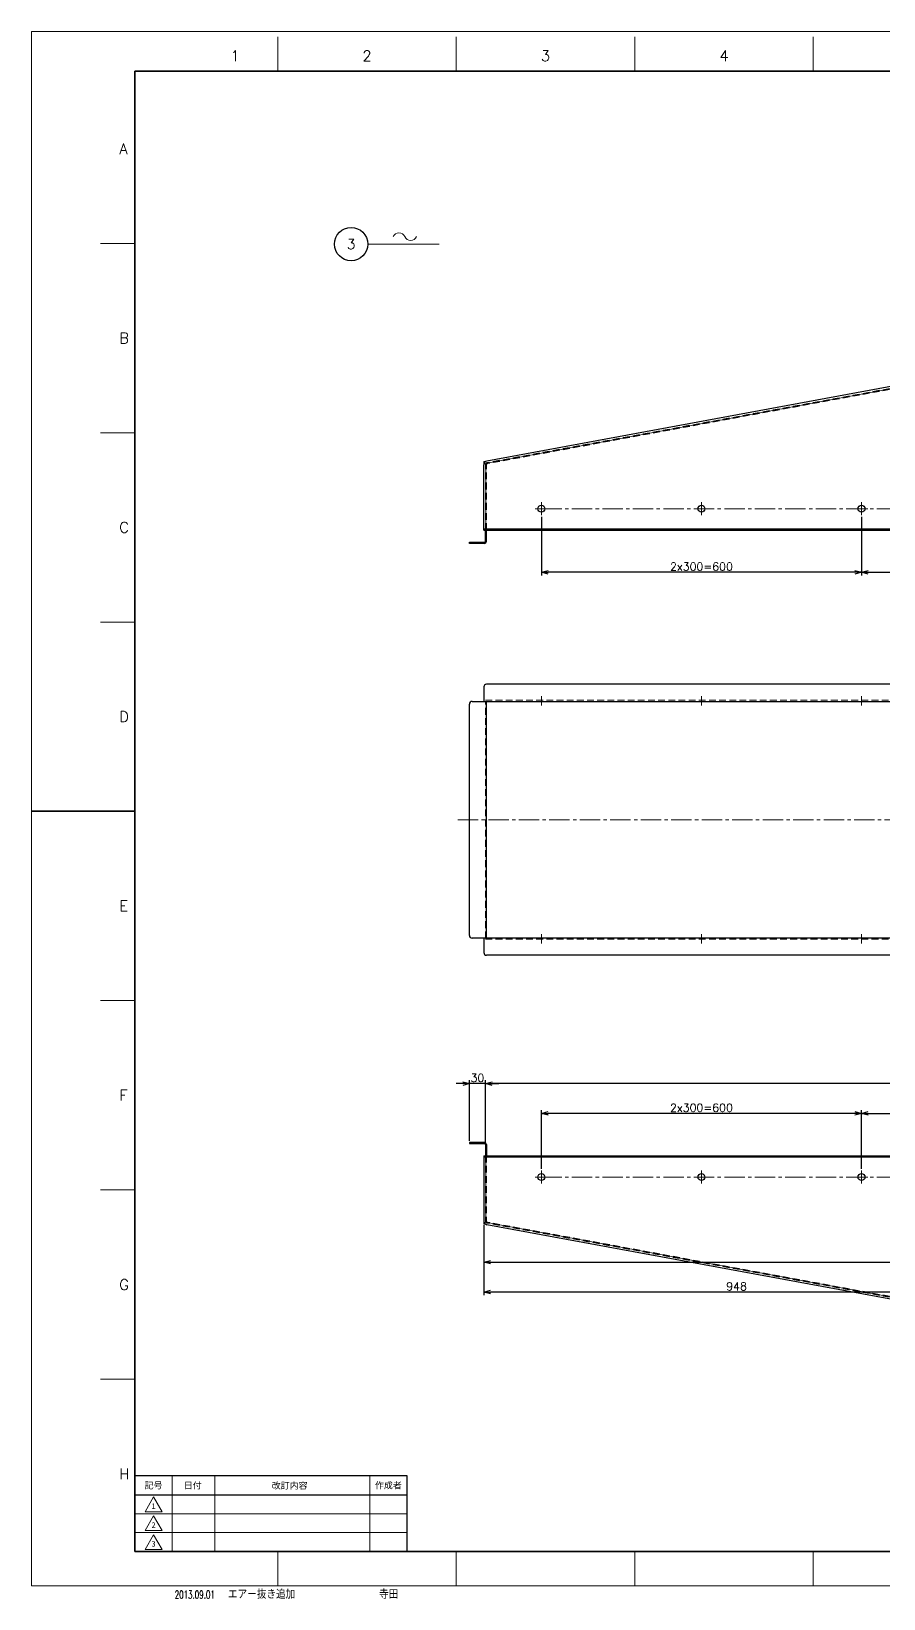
# Model space of a CAD drawing. Header units: millimetres. Extents: x 0 to 4141, y -24 to 2915.
# Drawn here: x 0 to 1598, y -24 to 2915 of the extents above; entities that cross this region are included whole.
import ezdxf
from ezdxf import colors
from ezdxf.entities.mleader import LeaderData, LeaderLine
from ezdxf.enums import TextEntityAlignment as Align
from ezdxf.math import Vec2, Vec3

# ---------------------------------------------------------------- set-up
doc = ezdxf.new("R2010")
doc.units = ezdxf.units.MM
doc.header["$LTSCALE"] = 2
doc.header["$PDMODE"] = 99
doc.header["$PDSIZE"] = 1
doc.linetypes.add('CENTER2', pattern=[28.575, 19.05, -3.175, 3.175, -3.175])
doc.linetypes.add('HIDDEN', pattern=[9.525, 6.35, -3.175])
for name, color, linetype, lineweight in [('04_HIDDEN', 2, 'HIDDEN', 13), ('05_CENTER', 4, 'CENTER2', 13), ('08_DIM', 3, 'Continuous', 13), ('90_FRAME', 5, 'Continuous', 35)]:
    doc.layers.add(name, color=color, linetype=linetype, lineweight=lineweight)
doc.layers.add('10_DRAFT', color=8, linetype='Continuous', lineweight=0, plot=False)
doc.layers.add('91_BLANK', color=5, linetype='Continuous', lineweight=0, plot=False)
doc.styles.add('KSS_TXT', font='txt.shx', dxfattribs={"bigfont": 'extfont2.shx'})
doc.styles.add('MS_G', font='MS Gothic.ttf')
doc.styles.get("Standard").update_dxf_attribs({"font": 'txt.shx', "bigfont": 'extfont2.shx'})
doc.styles.add('表題用', font='MS PGothic.ttf')
doc.dimstyles.new('KSS_DIM', dxfattribs={"dimscale": 5, "dimtxt": 3, "dimasz": 2.5, "dimexe": 1.25, "dimexo": 0.625, "dimtad": 1, "dimdsep": 46, "dimtxsty": 'KSS_TXT', "dimblk": 'OPEN30', "dimcen": 0, "dimazin": 2, "dimtfac": 0.75, "dimtmove": 0, "dimatfit": 3, "dimldrblk": 'OPEN30', "dimfxl": 1.25, "dimtolj": 1, "dimarcsym": 0})

# ---------------------------------------------------------------- blocks, each defined once
blk = doc.blocks.new('AM_BALLOON1')
at = {"transparency": 16777216}
blk.add_circle((0, 0), 5, dxfattribs=at)
blk.add_attdef('B_NUMBER', text='', height=3, dxfattribs=at).set_placement((0, 0), align=Align.MIDDLE_CENTER)
blk = doc.blocks.new('_OPEN')
at = {"color": 0, "linetype": 'ByBlock'}
for p, q in [((-1, 0.17), (0, 0)), ((0, 0), (-1, -0.17)), ((0, 0), (-1, 0))]:
    blk.add_line(p, q, dxfattribs=at)
blk = doc.blocks.new('p1ba05')
for centre, start, end in [((-2.95, 0.29), 24.2276, 155.5758), ((0, 1.62), 204.2276, 335.5758)]:
    blk.add_arc(centre, 1.62, start, end)
blk = doc.blocks.new('_Open30')
at = {"color": 0, "linetype": 'ByBlock', "lineweight": -2}
for p, q in [((-1, 0.27), (0, 0)), ((0, 0), (-1, -0.27)), ((0, 0), (-1, 0))]:
    blk.add_line(p, q, dxfattribs=at)
blk = doc.blocks.new('*D153')
at = {"layer": '08_DIM', "color": 0, "lineweight": -2, "transparency": 16777216}
for p, q in [((1556.2, 781.6), (1556.2, 891.9)), ((1568.7, 885.7), (2143.7, 885.7)), ((2156.2, 781.6), (2156.2, 891.9))]:
    blk.add_line(p, q, dxfattribs=at)
at = {"layer": 'Defpoints', "color": 0, "transparency": 16777216}
for p in [(2156.2, 885.7), (1556.2, 778.5), (2156.2, 778.5)]:
    blk.add_point(p, dxfattribs=at)
at = {"layer": '08_DIM', "color": 0, "lineweight": -2, "transparency": 16777216, "xscale": 12.5, "yscale": 12.5, "zscale": 12.5, "rotation": 180}
blk.add_blockref('_Open30', (1556.2, 885.7), dxfattribs=at)
at = {"layer": '08_DIM', "color": 0, "lineweight": -2, "transparency": 16777216, "xscale": 12.5, "yscale": 12.5, "zscale": 12.5}
blk.add_blockref('_Open30', (2156.2, 885.7), dxfattribs=at)
at = {"layer": '08_DIM', "color": 0, "transparency": 16777216, "insert": (1856.2, 896.3), "char_height": 15, "attachment_point": 5, "style": 'KSS_TXT'}
blk.add_mtext('\\A1;600', dxfattribs=at)
blk = doc.blocks.new('*D155')
at = {"layer": '08_DIM', "color": 0, "lineweight": -2, "transparency": 16777216}
for p, q in [((956.2, 781.6), (956.2, 891.9)), ((1543.7, 885.7), (968.7, 885.7)), ((1556.2, 781.6), (1556.2, 891.9))]:
    blk.add_line(p, q, dxfattribs=at)
at = {"layer": 'Defpoints', "color": 0, "transparency": 16777216}
for p in [(956.2, 885.7), (956.2, 778.5), (1556.2, 778.5)]:
    blk.add_point(p, dxfattribs=at)
at = {"layer": '08_DIM', "color": 0, "lineweight": -2, "transparency": 16777216, "xscale": 12.5, "yscale": 12.5, "zscale": 12.5, "rotation": 180}
blk.add_blockref('_Open30', (956.2, 885.7), dxfattribs=at)
at = {"layer": '08_DIM', "color": 0, "lineweight": -2, "transparency": 16777216, "xscale": 12.5, "yscale": 12.5, "zscale": 12.5}
blk.add_blockref('_Open30', (1556.2, 885.7), dxfattribs=at)
at = {"layer": '08_DIM', "color": 0, "transparency": 16777216, "insert": (1256.2, 896.3), "char_height": 15, "attachment_point": 5, "style": 'KSS_TXT'}
blk.add_mtext('\\A1;2x300=600', dxfattribs=at)
blk = doc.blocks.new('*D159')
at = {"layer": '08_DIM', "color": 0, "lineweight": -2, "transparency": 16777216}
for p, q in [((851.2, 830.6), (851.2, 947.9)), ((2848.7, 941.6), (863.7, 941.6)), ((2861.2, 830.6), (2861.2, 947.9))]:
    blk.add_line(p, q, dxfattribs=at)
at = {"layer": 'Defpoints', "color": 0, "transparency": 16777216}
for p in [(851.2, 941.6), (851.2, 827.4), (2861.2, 827.4)]:
    blk.add_point(p, dxfattribs=at)
at = {"layer": '08_DIM', "color": 0, "lineweight": -2, "transparency": 16777216, "xscale": 12.5, "yscale": 12.5, "zscale": 12.5, "rotation": 180}
blk.add_blockref('_Open30', (851.2, 941.6), dxfattribs=at)
at = {"layer": '08_DIM', "color": 0, "lineweight": -2, "transparency": 16777216, "xscale": 12.5, "yscale": 12.5, "zscale": 12.5}
blk.add_blockref('_Open30', (2861.2, 941.6), dxfattribs=at)
at = {"layer": '08_DIM', "color": 0, "transparency": 16777216, "insert": (1856.2, 952.3), "char_height": 15, "attachment_point": 5, "style": 'KSS_TXT'}
blk.add_mtext('\\A1;2010', dxfattribs=at)
blk = doc.blocks.new('*D160')
at = {"layer": '08_DIM', "color": 0, "lineweight": -2, "transparency": 16777216}
for p, q in [((808.7, 941.6), (796.2, 941.6)), ((821.2, 834.6), (821.2, 947.9)), ((851.2, 941.6), (821.2, 941.6)), ((851.2, 830.6), (851.2, 947.9)), ((863.7, 941.6), (876.2, 941.6))]:
    blk.add_line(p, q, dxfattribs=at)
at = {"layer": 'Defpoints', "color": 0, "transparency": 16777216}
for p in [(821.2, 941.6), (821.2, 831.4), (851.2, 827.4)]:
    blk.add_point(p, dxfattribs=at)
at = {"layer": '08_DIM', "color": 0, "lineweight": -2, "transparency": 16777216, "xscale": 12.5, "yscale": 12.5, "zscale": 12.5}
blk.add_blockref('_Open30', (821.2, 941.6), dxfattribs=at)
at = {"layer": '08_DIM', "color": 0, "lineweight": -2, "transparency": 16777216, "xscale": 12.5, "yscale": 12.5, "zscale": 12.5, "rotation": 180}
blk.add_blockref('_Open30', (851.2, 941.6), dxfattribs=at)
at = {"layer": '08_DIM', "color": 0, "transparency": 16777216, "insert": (836.2, 952.3), "char_height": 15, "attachment_point": 5, "style": 'KSS_TXT'}
blk.add_mtext('\\A1;30', dxfattribs=at)
blk = doc.blocks.new('*D162')
at = {"layer": '08_DIM', "color": 0, "lineweight": -2, "transparency": 16777216}
for p, q in [((848.2, 675), (848.2, 544.7)), ((1783.3, 550.9), (860.7, 550.9)), ((1795.8, 506.6), (1795.8, 557.2))]:
    blk.add_line(p, q, dxfattribs=at)
at = {"layer": 'Defpoints', "color": 0, "transparency": 16777216}
for p in [(848.2, 678.1), (848.2, 550.9), (1795.8, 503.4)]:
    blk.add_point(p, dxfattribs=at)
at = {"layer": '08_DIM', "color": 0, "lineweight": -2, "transparency": 16777216, "xscale": 12.5, "yscale": 12.5, "zscale": 12.5, "rotation": 180}
blk.add_blockref('_Open30', (848.2, 550.9), dxfattribs=at)
at = {"layer": '08_DIM', "color": 0, "lineweight": -2, "transparency": 16777216, "xscale": 12.5, "yscale": 12.5, "zscale": 12.5}
blk.add_blockref('_Open30', (1795.8, 550.9), dxfattribs=at)
at = {"layer": '08_DIM', "color": 0, "transparency": 16777216, "insert": (1322, 561.5), "char_height": 15, "attachment_point": 5, "style": 'KSS_TXT'}
blk.add_mtext('\\A1;948', dxfattribs=at)
blk = doc.blocks.new('*D163')
at = {"layer": '08_DIM', "color": 0, "lineweight": -2, "transparency": 16777216}
for p, q in [((848.2, 676.1), (848.2, 600.5)), ((2864.2, 675), (2864.2, 600.5)), ((860.7, 606.8), (2851.7, 606.8))]:
    blk.add_line(p, q, dxfattribs=at)
at = {"layer": 'Defpoints', "color": 0, "transparency": 16777216}
for p in [(848.2, 679.2), (2864.2, 678.1), (2864.2, 606.8)]:
    blk.add_point(p, dxfattribs=at)
at = {"layer": '08_DIM', "color": 0, "lineweight": -2, "transparency": 16777216, "xscale": 12.5, "yscale": 12.5, "zscale": 12.5, "rotation": 180}
blk.add_blockref('_Open30', (848.2, 606.8), dxfattribs=at)
at = {"layer": '08_DIM', "color": 0, "lineweight": -2, "transparency": 16777216, "xscale": 12.5, "yscale": 12.5, "zscale": 12.5}
blk.add_blockref('_Open30', (2864.2, 606.8), dxfattribs=at)
at = {"layer": '08_DIM', "color": 0, "transparency": 16777216, "insert": (1856.2, 617.4), "char_height": 15, "attachment_point": 5, "style": 'KSS_TXT'}
blk.add_mtext('\\A1;2016', dxfattribs=at)
blk = doc.blocks.new('*D176')
at = {"layer": '08_DIM', "color": 0, "lineweight": -2, "transparency": 16777216}
for p, q in [((1556.2, 2004.4), (1556.2, 1894.1)), ((2156.2, 2004.4), (2156.2, 1894.1)), ((1568.7, 1900.4), (2143.7, 1900.4))]:
    blk.add_line(p, q, dxfattribs=at)
at = {"layer": 'Defpoints', "color": 0, "transparency": 16777216}
for p in [(1556.2, 2007.5), (2156.2, 2007.5), (2156.2, 1900.4)]:
    blk.add_point(p, dxfattribs=at)
at = {"layer": '08_DIM', "color": 0, "lineweight": -2, "transparency": 16777216, "xscale": 12.5, "yscale": 12.5, "zscale": 12.5, "rotation": 180}
blk.add_blockref('_Open30', (1556.2, 1900.4), dxfattribs=at)
at = {"layer": '08_DIM', "color": 0, "lineweight": -2, "transparency": 16777216, "xscale": 12.5, "yscale": 12.5, "zscale": 12.5}
blk.add_blockref('_Open30', (2156.2, 1900.4), dxfattribs=at)
at = {"layer": '08_DIM', "color": 0, "transparency": 16777216, "insert": (1856.2, 1911), "char_height": 15, "attachment_point": 5, "style": 'KSS_TXT'}
blk.add_mtext('\\A1;600', dxfattribs=at)
blk = doc.blocks.new('*D178')
at = {"layer": '08_DIM', "color": 0, "lineweight": -2, "transparency": 16777216}
for p, q in [((956.2, 2004.4), (956.2, 1894.1)), ((1556.2, 2004.4), (1556.2, 1894.1)), ((1543.7, 1900.4), (968.7, 1900.4))]:
    blk.add_line(p, q, dxfattribs=at)
at = {"layer": 'Defpoints', "color": 0, "transparency": 16777216}
for p in [(956.2, 2007.5), (1556.2, 2007.5), (956.2, 1900.4)]:
    blk.add_point(p, dxfattribs=at)
at = {"layer": '08_DIM', "color": 0, "lineweight": -2, "transparency": 16777216, "xscale": 12.5, "yscale": 12.5, "zscale": 12.5, "rotation": 180}
blk.add_blockref('_Open30', (956.2, 1900.4), dxfattribs=at)
at = {"layer": '08_DIM', "color": 0, "lineweight": -2, "transparency": 16777216, "xscale": 12.5, "yscale": 12.5, "zscale": 12.5}
blk.add_blockref('_Open30', (1556.2, 1900.4), dxfattribs=at)
at = {"layer": '08_DIM', "color": 0, "transparency": 16777216, "insert": (1256.2, 1911), "char_height": 15, "attachment_point": 5, "style": 'KSS_TXT'}
blk.add_mtext('\\A1;2x300=600', dxfattribs=at)

msp = doc.modelspace()

# ---------------------------------------------------------------- linework, layer by layer
at = {"color": 0}
for p, q in [((1795.218, 2282.456), (853.944, 2108.958)), ((848.213, 1979.572), (848.213, 2102.074)), ((848.213, 1981.572), (2864.213, 1981.572)), ((848.213, 1979.572), (2864.213, 1979.572)), ((851.213, 1958.572), (851.213, 1979.572)), ((853.213, 1958.572), (853.213, 1979.572)), ((821.213, 1954.572), (821.213, 1956.572)), ((821.213, 1956.572), (849.213, 1956.572)), ((849.213, 1954.572), (821.213, 1954.572)), ((848.213, 1685.28), (848.213, 1658.28)), ((2859.213, 1690.28), (853.213, 1690.28)), ((821.213, 1219.28), (821.213, 1653.28)), ((826.213, 1658.28), (2886.213, 1658.28)), ((853.213, 1214.28), (853.213, 1658.28)), ((2886.213, 1214.28), (826.213, 1214.28)), ((848.213, 1214.28), (848.213, 1187.28)), ((2859.213, 1182.28), (853.213, 1182.28)), ((849.213, 831.435), (821.213, 831.435)), ((821.213, 831.435), (821.213, 829.435)), ((821.213, 829.435), (849.213, 829.435)), ((851.213, 827.435), (851.213, 806.435)), ((853.213, 827.435), (853.213, 806.435)), ((848.213, 806.435), (2864.213, 806.435)), ((848.213, 806.435), (848.213, 683.933)), ((848.213, 804.435), (2864.213, 804.435)), ((1795.218, 503.551), (853.944, 677.048))]:
    msp.add_line(p, q, dxfattribs=at)
for centre in [(956.213, 2019.572), (1256.213, 2019.572), (1556.213, 2019.572), (956.213, 766.435), (1256.213, 766.435), (1556.213, 766.435)]:
    msp.add_circle(centre, 6.5, dxfattribs=at)
for centre, radius, start, end in [((855.213, 2102.074), 7, 100.443654, 180), ((849.213, 1958.572), 2, 270, 0), ((853.213, 1685.28), 5, 90, 180), ((826.213, 1653.28), 5, 90, 180), ((826.213, 1219.28), 5, 180, 270), ((853.213, 1187.28), 5, 180, 270), ((849.213, 827.435), 2, 0, 90), ((855.213, 683.933), 7, 180, 259.556346)]:
    msp.add_arc(centre, radius, start, end, dxfattribs=at)
for centre, start, end in [((849.213, 1958.572), 270, 0), ((849.213, 827.435), 0, 90)]:
    msp.add_arc(centre, 4, start, end)
at = {"layer": '04_HIDDEN'}
for p, q in [((1795.762, 2279.506), (854.488, 2106.008)), ((1796.124, 2277.539), (854.85, 2104.041)), ((851.213, 1979.572), (851.213, 2102.074)), ((853.213, 1979.572), (853.213, 2102.074)), ((2864.213, 1660.28), (848.213, 1660.28)), ((851.213, 1214.28), (851.213, 1658.28)), ((2864.213, 1212.28), (848.213, 1212.28)), ((851.213, 806.435), (851.213, 683.933)), ((853.213, 806.435), (853.213, 683.933)), ((1795.762, 506.501), (854.488, 679.999)), ((1796.124, 508.468), (854.85, 681.966))]:
    msp.add_line(p, q, dxfattribs=at)
for centre, radius, start, end in [((855.213, 2102.074), 4, 100.443654, 180), ((855.213, 2102.074), 2, 100.443654, 180), ((855.213, 683.933), 4, 180, 259.556346), ((855.213, 683.933), 2, 180, 259.556346)]:
    msp.add_arc(centre, radius, start, end, dxfattribs=at)
at = {"layer": '05_CENTER'}
for p, q in [((956.213, 2031.604), (956.213, 2007.54)), ((1256.213, 2031.604), (1256.213, 2007.54)), ((1556.213, 2031.604), (1556.213, 2007.54)), ((968.245, 2019.572), (944.18, 2019.572)), ((956.213, 2019.572), (2756.213, 2019.572)), ((1268.245, 2019.572), (1244.18, 2019.572)), ((1568.245, 2019.572), (1544.18, 2019.572)), ((956.213, 1650.625), (956.213, 1667.971)), ((1256.213, 1650.625), (1256.213, 1667.971)), ((1556.213, 1650.625), (1556.213, 1667.971)), ((799.535, 1436.28), (2912.89, 1436.28)), ((956.213, 1221.935), (956.213, 1204.589)), ((1256.213, 1221.935), (1256.213, 1204.589)), ((1556.213, 1221.935), (1556.213, 1204.589)), ((968.245, 766.435), (944.18, 766.435)), ((956.213, 754.403), (956.213, 778.467)), ((956.213, 766.435), (2756.213, 766.435)), ((1268.245, 766.435), (1244.18, 766.435)), ((1256.213, 754.403), (1256.213, 778.467)), ((1568.245, 766.435), (1544.18, 766.435)), ((1556.213, 754.403), (1556.213, 778.467))]:
    msp.add_line(p, q, dxfattribs=at)
at = {"layer": '08_DIM'}
for p, q in [((630.746, 2515.674), (764.184, 2515.674)), ((848.213, 2107.902), (853.944, 2108.958)), ((848.213, 2102.074), (848.213, 2107.902)), ((848.213, 683.933), (848.213, 678.105)), ((848.213, 678.105), (853.944, 677.048))]:
    msp.add_line(p, q, dxfattribs=at)
at = {"layer": '10_DRAFT'}
for p, q in [((854.669, 2105.024), (852.213, 2104.572)), ((852.213, 2104.572), (852.213, 2102.074)), ((852.213, 681.435), (852.213, 683.933)), ((854.669, 680.982), (852.213, 681.435))]:
    msp.add_line(p, q, dxfattribs=at)
for points in [[(1856.213, 2278.572), (1796.487, 2278.572, 0.04560061), (1795.943, 2278.522), (854.669, 2105.024, 0.36177952), (852.213, 2102.074), (852.213, 1958.572, -0.41421356), (849.213, 1955.572), (821.213, 1955.572)], [(1856.213, 507.435), (1796.487, 507.435, -0.04560061), (1795.943, 507.485), (854.669, 680.982, -0.36177952), (852.213, 683.933), (852.213, 827.435, 0.41421356), (849.213, 830.435), (821.213, 830.435)]]:
    msp.add_lwpolyline(points, format="xyb", dxfattribs=at)
at = {"layer": '90_FRAME', "color": 4, "lineweight": 13}
for p, q in [((461.877, 2839.789), (461.877, 2904.599)), ((796.544, 2839.789), (796.544, 2904.599)), ((1131.211, 2839.789), (1131.211, 2904.599)), ((1465.878, 2839.789), (1465.878, 2904.599)), ((194.23, 2517.113), (129.42, 2517.113)), ((194.23, 2162.127), (129.42, 2162.127)), ((194.23, 1807.141), (129.42, 1807.141)), ((194.23, 1097.169), (129.42, 1097.169)), ((194.23, 742.182), (129.42, 742.182)), ((194.23, 387.196), (129.42, 387.196)), ((461.877, 0), (461.877, 64.52)), ((796.544, 0), (796.544, 64.52)), ((1131.211, 0), (1131.211, 64.52)), ((1465.878, 0), (1465.878, 64.52))]:
    msp.add_line(p, q, dxfattribs=at)
at = {"layer": '90_FRAME'}
msp.add_line((0, 1452.155), (194.23, 1452.155), dxfattribs=at)
at = {"layer": '90_FRAME', "color": 0, "lineweight": 13}
for p, q in [((264.23, 64.52), (264.23, 205.948)), ((344.23, 64.52), (344.23, 205.948)), ((634.23, 64.52), (634.23, 205.948)), ((194.23, 135.234), (704.23, 135.234)), ((194.23, 99.877), (704.23, 99.877))]:
    msp.add_line(p, q, dxfattribs=at)
at = {"layer": '90_FRAME', "color": 0, "lineweight": 25}
msp.add_line((194.23, 170.591), (704.23, 170.591), dxfattribs=at)
at = {"layer": '90_FRAME'}
msp.add_lwpolyline([(194.23, 64.52), (4076.195, 64.52), (4076.195, 2839.789), (194.23, 2839.789)], close=True, dxfattribs=at)
at = {"layer": '90_FRAME', "color": 0, "lineweight": 25}
msp.add_lwpolyline([(194.23, 64.52), (704.23, 64.52), (704.23, 205.948), (194.23, 205.948)], close=True, dxfattribs=at)
at = {"layer": '90_FRAME', "color": 0, "lineweight": 13}
for points in [[(213.319, 138.989), (229.23, 166.548), (245.14, 138.989), (213.319, 138.989)], [(213.319, 103.632), (229.23, 131.19), (245.14, 103.632), (213.319, 103.632)], [(213.319, 68.275), (229.23, 95.833), (245.14, 68.275), (213.319, 68.275)]]:
    msp.add_lwpolyline(points, dxfattribs=at)
at = {"layer": '91_BLANK'}
msp.add_lwpolyline([(0, 0), (4141.004, 0), (4141.004, 2914.599), (0, 2914.599)], close=True, dxfattribs=at)

# ---------------------------------------------------------------- block references
at = {"layer": '08_DIM', "xscale": 7.5, "yscale": 7.5, "zscale": 7.5}
msp.add_blockref('p1ba05', (711.252, 2522.512), dxfattribs=at)

# ---------------------------------------------------------------- texts
at = {"layer": '90_FRAME', "color": 0, "lineweight": 13, "style": 'KSS_TXT'}
for s, p in [('1', (381.884, 2852.698)), ('2', (629.21, 2852.698)), ('3', (963.877, 2852.698)), ('4', (1298.545, 2852.698))]:
    msp.add_text(s, height=20, dxfattribs=at).set_placement(p, align=Align.BOTTOM_CENTER)
for s, p in [('A', (164.787, 2694.606)), ('B', (164.787, 2339.62)), ('C', (164.787, 1984.634)), ('D', (164.787, 1629.648)), ('E', (164.787, 1274.662)), ('F', (164.787, 919.675)), ('G', (164.787, 564.689)), ('H', (164.787, 209.703))]:
    msp.add_text(s, height=20, dxfattribs=at).set_placement(p, align=Align.MIDDLE_LEFT)
at = {"layer": '90_FRAME', "color": 0, "style": '表題用'}
for s, p in [('記号', (229.23, 188.27)), ('日付', (302.512, 188.27)), ('作成者', (669.23, 188.27))]:
    msp.add_text(s, height=12, dxfattribs=at).set_placement(p, align=Align.MIDDLE_CENTER)
msp.add_text('改訂内容', height=12, dxfattribs=at).set_placement((484.23, 188.27), align=Align.MIDDLE)
at = {"layer": '90_FRAME', "color": 0, "lineweight": 13, "style": 'MS_G'}
for s, p in [('1', (229.23, 149.377)), ('2', (229.23, 114.02)), ('3', (229.23, 78.663))]:
    msp.add_text(s, height=10.607, dxfattribs=at).set_placement(p, align=Align.MIDDLE)
at = {"layer": '90_FRAME', "color": 3, "lineweight": 13, "width": 0.65}
msp.add_text('2013.09.01', height=15, dxfattribs=at).set_placement((268.71, -23.999))
at = {"layer": '90_FRAME', "color": 3, "lineweight": 13}
for s, p in [('エアー抜き追加', (368.668, -23.999)), ('寺田', (651.851, -23.999))]:
    msp.add_text(s, height=15, dxfattribs=at).set_placement(p)

# ---------------------------------------------------------------- dimensions: what is measured, and where the dimension line sits
at = {"layer": '08_DIM'}
for base, p1, p2, picture, middle in [((956.213, 1900.355), (1556.213, 2007.54), (956.213, 2007.54), '*D178', (1256.213, 1910.98)), ((956.213, 885.652), (1556.213, 778.467), (956.213, 778.467), '*D155', (1256.213, 896.277))]:
    dim = msp.add_linear_dim(base=base, p1=p1, p2=p2, text='2x300=<>', dimstyle='KSS_DIM', dxfattribs=at)
    dim.commit()
    dim.dimension.update_dxf_attribs({"geometry": picture, "text_midpoint": middle})
for base, p1, p2, picture, middle in [((2156.213, 1900.355), (1556.213, 2007.54), (2156.213, 2007.54), '*D176', (1856.213, 1910.98)), ((821.213, 941.649), (851.213, 827.435), (821.213, 831.435), '*D160', (836.213, 952.274)), ((851.213, 941.649), (2861.213, 827.435), (851.213, 827.435), '*D159', (1856.213, 952.274)), ((2156.213, 885.652), (1556.213, 778.467), (2156.213, 778.467), '*D153', (1856.213, 896.277)), ((2864.213, 606.755), (848.213, 679.191), (2864.213, 678.105), '*D163', (1856.213, 617.38))]:
    dim = msp.add_linear_dim(base=base, p1=p1, p2=p2, dimstyle='KSS_DIM', dxfattribs=at)
    dim.commit()
    dim.dimension.update_dxf_attribs({"geometry": picture, "text_midpoint": middle})
dim = msp.add_linear_dim(base=(848.213, 550.925), p1=(1795.847, 503.435), p2=(848.213, 678.105), dimstyle='KSS_DIM', override={"dimdec": 0}, dxfattribs=at)
dim.commit()
dim.dimension.update_dxf_attribs({"geometry": '*D162', "text_midpoint": (1322.03, 561.55)})

# ---------------------------------------------------------------- leaders
ml = msp.add_multileader_block('Standard', dxfattribs=at)
ml.set_content('AM_BALLOON1', color=256, scale=6.25)
ml.set_attribute('B_NUMBER', '3', width=0)
ml.set_leader_properties(color=256, linetype='ByLayer', lineweight=-1)
ml.set_arrow_properties(name='OPEN')
ml.build(insert=Vec2(0, 0))
ml.multileader.update_dxf_attribs({"leader_type": 0, "has_dogleg": 0, "text_right_attachment_type": 6, "dogleg_length": 0, "arrow_head_size": 12.5, "scale": 2.5, "block_connection_type": 1})
ctx = ml.context
ctx.base_point, ctx.scale, ctx.char_height, ctx.arrow_head_size, ctx.landing_gap_size, ctx.plane_origin = Vec3(599.452, 2515.714), 2.5, 25, 12.5, 12.5, Vec3(599.452, 2515.714)
ctx.right_attachment, ctx.attachment_type = 6, 1
notes = []
notes.append((ctx, [(0, (0, 0, 0), (0, 0), (1, 0), 1, [])]))
ctx.block.insert = Vec3(599.452, 2515.714)
for ctx, leaders in notes:
    for number, flags, end, landing, length, lines in leaders:
        leader = LeaderData()
        leader.index, (leader.has_last_leader_line, leader.has_dogleg_vector, leader.attachment_direction) = number, flags
        leader.last_leader_point, leader.dogleg_vector, leader.dogleg_length = Vec3(end), Vec3(landing), length
        for number, points, colour, breaks in lines:
            line = LeaderLine()
            line.index, line.vertices, line.color, line.breaks = number, Vec3.list(points), colors.encode_raw_color(colour), breaks
            leader.lines.append(line)
        ctx.leaders.append(leader)

doc.saveas('drawing.dxf')
